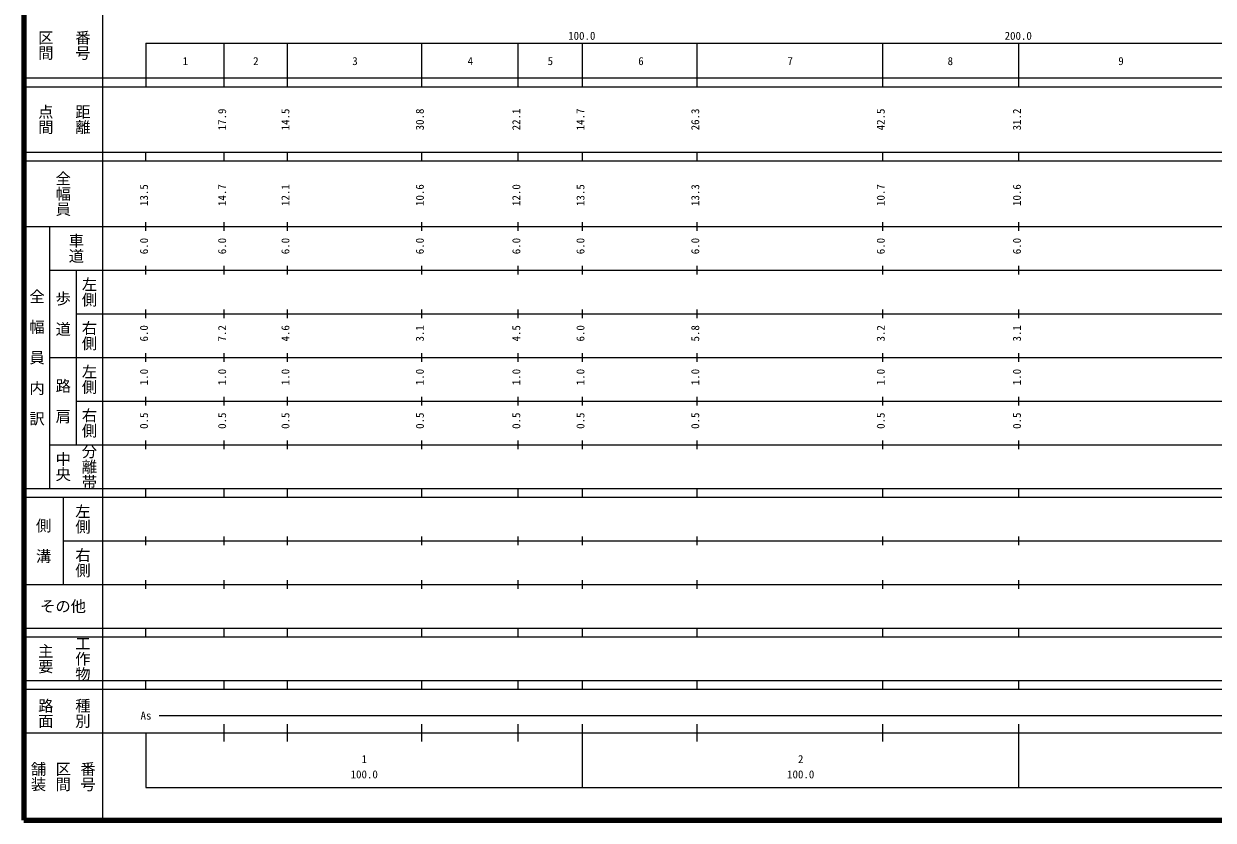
# Model space of a CAD drawing. Units: millimetres on the paper, enlarged 1000 times. Extents: x 40000 to 680000, y 20000 to 380000.
# Drawn here: x 40000 to 312512, y 20000 to 202409 of the extents above; entities that cross this region are included whole.
import ezdxf
from ezdxf.enums import TextEntityAlignment as Align

# ---------------------------------------------------------------- set-up
doc = ezdxf.new("R2010")
doc.units = ezdxf.units.MM
doc.header["$LTSCALE"] = 1000
doc.layers.add('M-TTL', color=2, linetype='Continuous', lineweight=140)
doc.layers.add('M-TTL-BAND', color=7, linetype='Continuous', lineweight=25)
doc.styles.add('@ＭＳ ゴシック', font='')
doc.styles.add('ＭＳ ゴシック', font='')
doc.styles.get('@ＭＳ ゴシック').set_extended_font_data('@MS Gothic')
doc.styles.get('ＭＳ ゴシック').set_extended_font_data('MS Gothic')

msp = doc.modelspace()

# ---------------------------------------------------------------- linework, layer by layer
at = {"layer": 'M-TTL'}
for p, q in [((40000, 380000), (40000, 20000)), ((40000, 20000), (680000, 20000))]:
    msp.add_line(p, q, dxfattribs=at)
at = {"layer": 'M-TTL-BAND'}
for p, q in [((58000, 370000), (58000, 20000)), ((68000, 198000), (579000, 198000)), ((68000, 198000), (68000, 188000)), ((85900, 188000), (85900, 198000)), ((100400, 188000), (100400, 198000)), ((131200, 188000), (131200, 198000)), ((153300, 188000), (153300, 198000)), ((168000, 188000), (168000, 198000)), ((194300, 188000), (194300, 198000)), ((236800, 188000), (236800, 198000)), ((268000, 188000), (268000, 198000)), ((40000, 190000), (579000, 190000)), ((40000, 188000), (579000, 188000)), ((40000, 173000), (579000, 173000)), ((68000, 171000), (68000, 173000)), ((85900, 171000), (85900, 173000)), ((100400, 171000), (100400, 173000)), ((131200, 171000), (131200, 173000)), ((153300, 171000), (153300, 173000)), ((168000, 171000), (168000, 173000)), ((194300, 171000), (194300, 173000)), ((236800, 171000), (236800, 173000)), ((268000, 171000), (268000, 173000)), ((40000, 171000), (579000, 171000)), ((40000, 156000), (579000, 156000)), ((46000, 96000), (46000, 156000)), ((68000, 155000), (68000, 157000)), ((85900, 155000), (85900, 157000)), ((100400, 155000), (100400, 157000)), ((131200, 155000), (131200, 157000)), ((153300, 155000), (153300, 157000)), ((168000, 155000), (168000, 157000)), ((194300, 155000), (194300, 157000)), ((236800, 155000), (236800, 157000)), ((268000, 155000), (268000, 157000)), ((46000, 146000), (579000, 146000)), ((52000, 146000), (52000, 106000)), ((68000, 145000), (68000, 147000)), ((85900, 145000), (85900, 147000)), ((100400, 145000), (100400, 147000)), ((131200, 145000), (131200, 147000)), ((153300, 145000), (153300, 147000)), ((168000, 145000), (168000, 147000)), ((194300, 145000), (194300, 147000)), ((236800, 145000), (236800, 147000)), ((268000, 145000), (268000, 147000)), ((68000, 135000), (68000, 137000)), ((85900, 135000), (85900, 137000)), ((100400, 135000), (100400, 137000)), ((131200, 135000), (131200, 137000)), ((153300, 135000), (153300, 137000)), ((168000, 135000), (168000, 137000)), ((194300, 135000), (194300, 137000)), ((236800, 135000), (236800, 137000)), ((268000, 135000), (268000, 137000)), ((52000, 136000), (579000, 136000)), ((46000, 126000), (579000, 126000)), ((68000, 125000), (68000, 127000)), ((85900, 125000), (85900, 127000)), ((100400, 125000), (100400, 127000)), ((131200, 125000), (131200, 127000)), ((153300, 125000), (153300, 127000)), ((168000, 125000), (168000, 127000)), ((194300, 125000), (194300, 127000)), ((236800, 125000), (236800, 127000)), ((268000, 125000), (268000, 127000)), ((52000, 116000), (579000, 116000)), ((68000, 115000), (68000, 117000)), ((85900, 115000), (85900, 117000)), ((100400, 115000), (100400, 117000)), ((131200, 115000), (131200, 117000)), ((153300, 115000), (153300, 117000)), ((168000, 115000), (168000, 117000)), ((194300, 115000), (194300, 117000)), ((236800, 115000), (236800, 117000)), ((268000, 115000), (268000, 117000)), ((68000, 105000), (68000, 107000)), ((85900, 105000), (85900, 107000)), ((100400, 105000), (100400, 107000)), ((131200, 105000), (131200, 107000)), ((153300, 105000), (153300, 107000)), ((168000, 105000), (168000, 107000)), ((194300, 105000), (194300, 107000)), ((236800, 105000), (236800, 107000)), ((268000, 105000), (268000, 107000)), ((46000, 106000), (579000, 106000)), ((40000, 96000), (579000, 96000)), ((68000, 94000), (68000, 96000)), ((85900, 94000), (85900, 96000)), ((100400, 94000), (100400, 96000)), ((131200, 94000), (131200, 96000)), ((153300, 94000), (153300, 96000)), ((168000, 94000), (168000, 96000)), ((194300, 94000), (194300, 96000)), ((236800, 94000), (236800, 96000)), ((268000, 94000), (268000, 96000)), ((40000, 94000), (579000, 94000)), ((49000, 94000), (49000, 74000)), ((68000, 83000), (68000, 85000)), ((85900, 83000), (85900, 85000)), ((100400, 83000), (100400, 85000)), ((131200, 83000), (131200, 85000)), ((153300, 83000), (153300, 85000)), ((168000, 83000), (168000, 85000)), ((194300, 83000), (194300, 85000)), ((236800, 83000), (236800, 85000)), ((268000, 83000), (268000, 85000)), ((49000, 84000), (579000, 84000)), ((40000, 74000), (579000, 74000)), ((68000, 73000), (68000, 75000)), ((85900, 73000), (85900, 75000)), ((100400, 73000), (100400, 75000)), ((131200, 73000), (131200, 75000)), ((153300, 73000), (153300, 75000)), ((168000, 73000), (168000, 75000)), ((194300, 73000), (194300, 75000)), ((236800, 73000), (236800, 75000)), ((268000, 73000), (268000, 75000)), ((40000, 64000), (579000, 64000)), ((68000, 62000), (68000, 64000)), ((85900, 62000), (85900, 64000)), ((100400, 62000), (100400, 64000)), ((131200, 62000), (131200, 64000)), ((153300, 62000), (153300, 64000)), ((168000, 62000), (168000, 64000)), ((194300, 62000), (194300, 64000)), ((236800, 62000), (236800, 64000)), ((268000, 62000), (268000, 64000)), ((40000, 62000), (579000, 62000)), ((40000, 52000), (579000, 52000)), ((68000, 50000), (68000, 52000)), ((85900, 50000), (85900, 52000)), ((100400, 50000), (100400, 52000)), ((131200, 50000), (131200, 52000)), ((153300, 50000), (153300, 52000)), ((168000, 50000), (168000, 52000)), ((194300, 50000), (194300, 52000)), ((236800, 50000), (236800, 52000)), ((268000, 50000), (268000, 52000)), ((40000, 50000), (579000, 50000)), ((71000, 44000), (565689, 44000)), ((85900, 38000), (85900, 42000)), ((100400, 38000), (100400, 42000)), ((131200, 38000), (131200, 42000)), ((153300, 38000), (153300, 42000)), ((168000, 27500), (168000, 42000)), ((194300, 38000), (194300, 42000)), ((236800, 38000), (236800, 42000)), ((268000, 27500), (268000, 42000)), ((40000, 40000), (579000, 40000)), ((68000, 40000), (68000, 27500)), ((68000, 27500), (579000, 27500))]:
    msp.add_line(p, q, dxfattribs=at)

# ---------------------------------------------------------------- texts
at = {"layer": 'M-TTL-BAND', "style": '@ＭＳ ゴシック'}
for s, p in [('区間', (45000, 197500)), ('番号', (53500, 197500)), ('点間', (45000, 180500)), ('距離', (53500, 180500)), ('全幅員', (49000, 163500)), ('車道', (52000, 151000)), ('左側', (55000, 141000)), ('全\u3000幅\u3000員\u3000内\u3000訳', (43000, 126000)), ('歩\u3000道', (49000, 136000)), ('右側', (55000, 131000)), ('左側', (55000, 121000)), ('路\u3000肩', (49000, 116000)), ('右側', (55000, 111000)), ('中央', (49000, 101000)), ('分離帯', (55000, 101000)), ('左側', (53500, 89000)), ('側\u3000溝', (44500, 84000)), ('右側', (53500, 79000)), ('主要', (45000, 57000)), ('工作物', (53500, 57000)), ('路面', (45000, 44500)), ('種別', (53500, 44500)), ('舗装', (43333, 30000)), ('区間', (49000, 30000)), ('番号', (54667, 30000))]:
    msp.add_text(s, height=2566, rotation=270, dxfattribs=at).set_placement(p, align=Align.MIDDLE_CENTER)
at = {"layer": 'M-TTL-BAND', "style": 'ＭＳ ゴシック'}
for s, p in [('100.0', (167844, 198195)), ('200.0', (267844, 198195)), ('1', (77035, 192405)), ('2', (93170, 192405)), ('3', (115881, 192405)), ('4', (142304, 192405)), ('5', (160642, 192405)), ('6', (181404, 192405)), ('7', (215594, 192405)), ('8', (252278, 192405)), ('9', (291390, 192405)), ('As', (68000, 42500)), ('1', (118000, 32523)), ('2', (218000, 32523)), ('100.0', (118000, 29033)), ('100.0', (218000, 29033))]:
    msp.add_text(s, height=1833, dxfattribs=at).set_placement(p, align=Align.BOTTOM_CENTER)
for s, p in [('17.9', (86900, 180500)), ('14.5', (101400, 180500)), ('30.8', (132200, 180500)), ('22.1', (154300, 180500)), ('14.7', (169000, 180500)), ('26.3', (195300, 180500)), ('42.5', (237800, 180500)), ('31.2', (269000, 180500)), ('13.5', (69000, 163174)), ('14.7', (86900, 163174)), ('12.1', (101400, 163174)), ('10.6', (132200, 163174)), ('12.0', (154300, 163174)), ('13.5', (169000, 163174)), ('13.3', (195300, 163174)), ('10.7', (237800, 163174)), ('10.6', (269000, 163174)), ('6.0', (69000, 151500)), ('6.0', (86900, 151500)), ('6.0', (101400, 151500)), ('6.0', (132200, 151500)), ('6.0', (154300, 151500)), ('6.0', (169000, 151500)), ('6.0', (195300, 151500)), ('6.0', (237800, 151500)), ('6.0', (269000, 151500)), ('6.0', (69000, 131515)), ('7.2', (86900, 131515)), ('4.6', (101400, 131515)), ('3.1', (132200, 131515)), ('4.5', (154300, 131515)), ('6.0', (169000, 131515)), ('5.8', (195300, 131515)), ('3.2', (237800, 131515)), ('3.1', (269000, 131515)), ('1.0', (69000, 121500)), ('1.0', (86900, 121500)), ('1.0', (101400, 121500)), ('1.0', (132200, 121500)), ('1.0', (154300, 121500)), ('1.0', (169000, 121500)), ('1.0', (195300, 121500)), ('1.0', (237800, 121500)), ('1.0', (269000, 121500)), ('0.5', (69000, 111500)), ('0.5', (86900, 111500)), ('0.5', (101400, 111500)), ('0.5', (132200, 111500)), ('0.5', (154300, 111500)), ('0.5', (169000, 111500)), ('0.5', (195300, 111500)), ('0.5', (237800, 111500)), ('0.5', (269000, 111500))]:
    msp.add_text(s, height=1833, rotation=90, dxfattribs=at).set_placement(p, align=Align.BOTTOM_CENTER)
msp.add_text('その他', height=2566, dxfattribs=at).set_placement((49000, 69000), align=Align.MIDDLE_CENTER)

doc.saveas('drawing.dxf')
